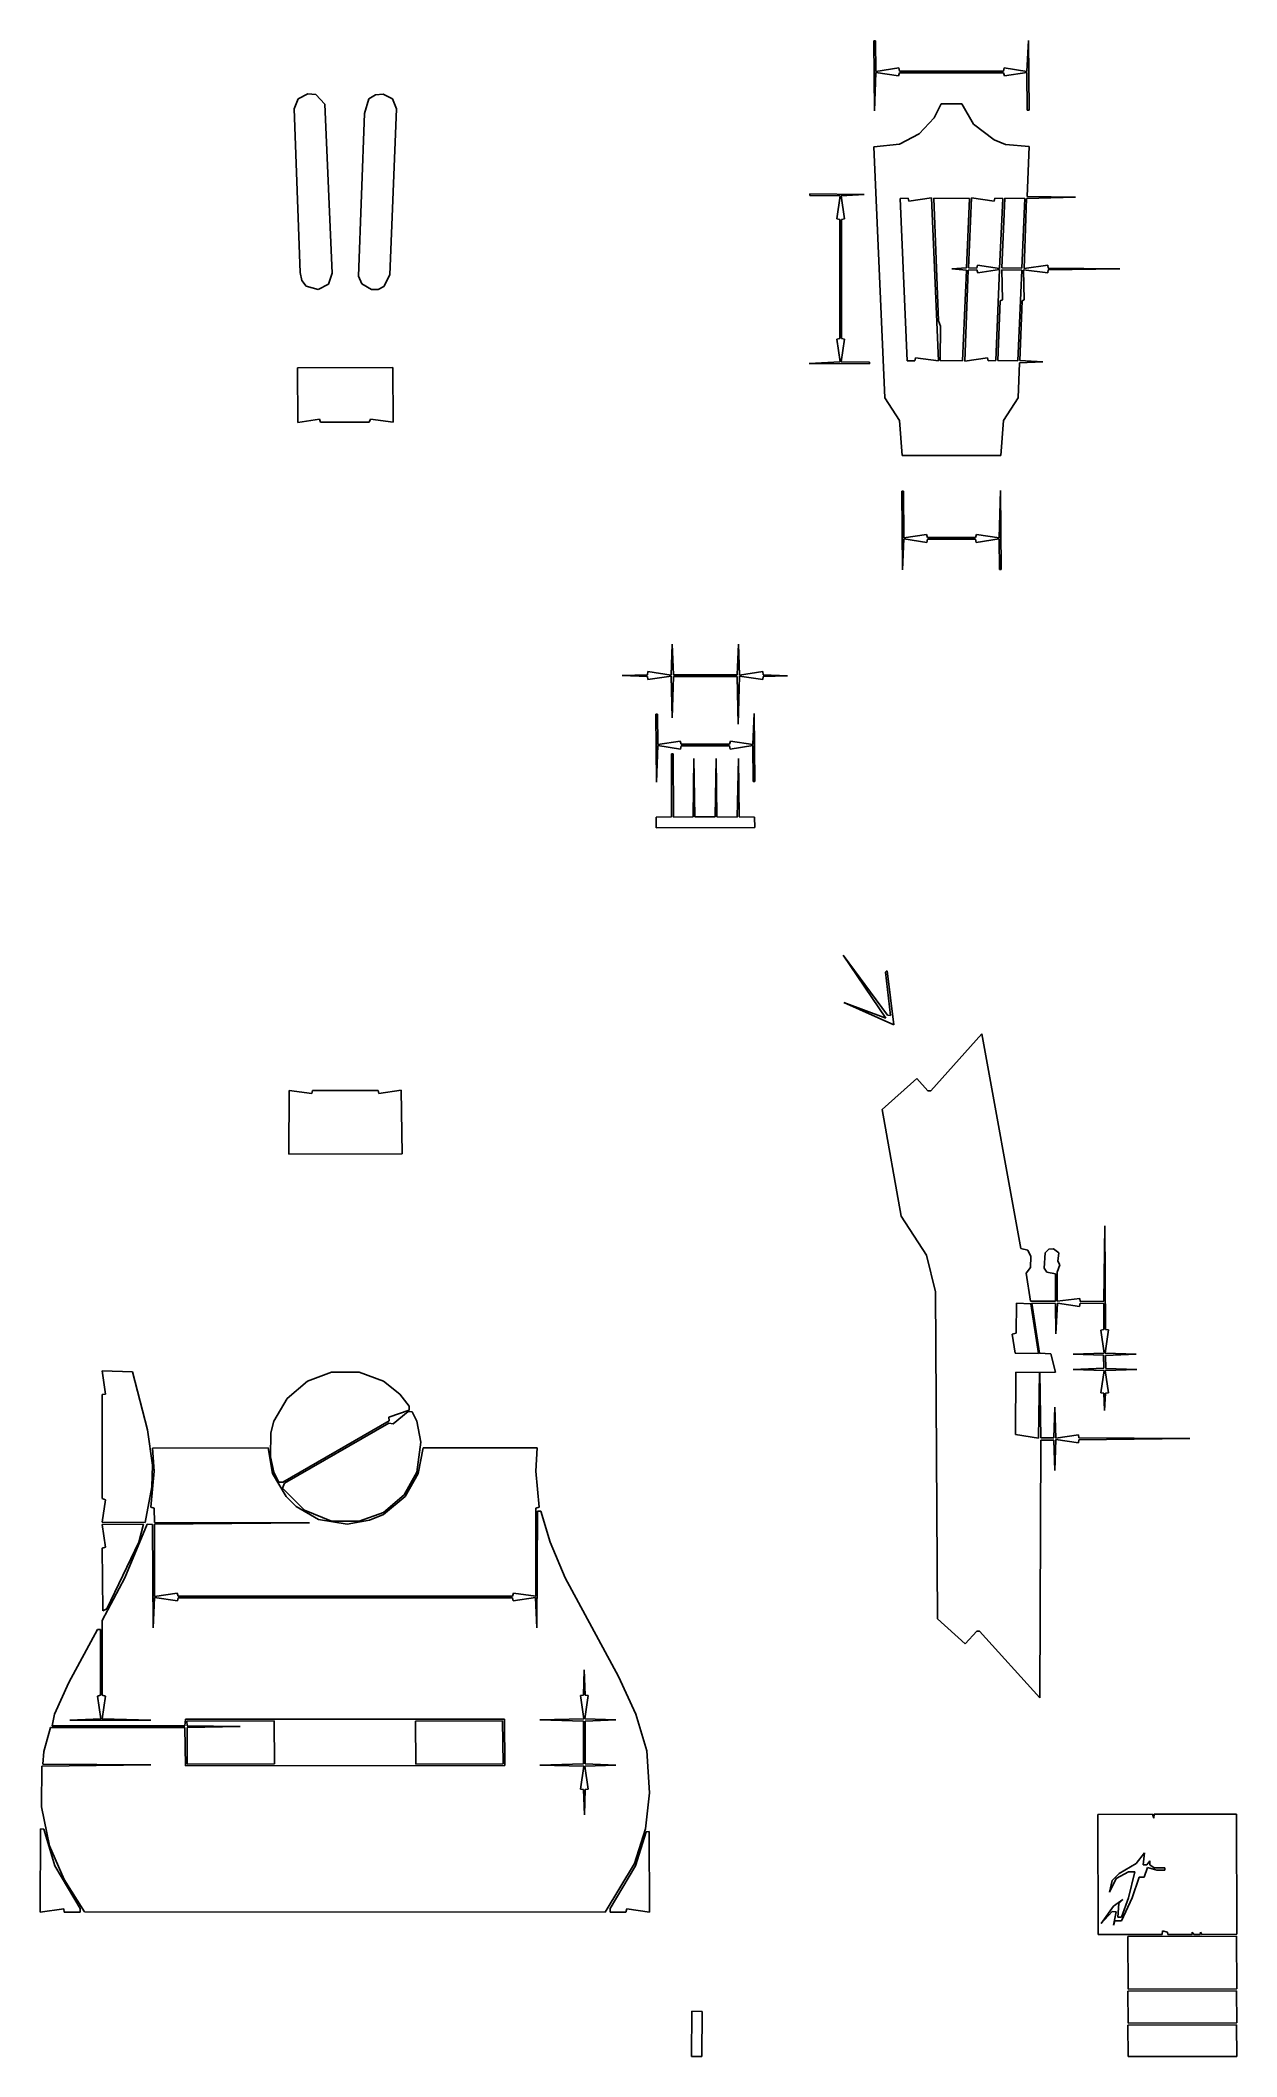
# Model space of a CAD drawing. Extents: x 50 to 199, y 9 to 260.
import ezdxf

# ---------------------------------------------------------------- set-up
doc = ezdxf.new("R2010")
doc.units = 0

msp = doc.modelspace()

# ---------------------------------------------------------------- linework, layer by layer
at = {"layer": 'JACK_ROUTE'}
for p, q in [((162.09, 251.8), (161.25, 250.06)), ((164.68, 251.8), (162.09, 251.8)), ((166.12, 249.26), (164.68, 251.8)), ((159.38, 248.07), (156.93, 246.8)), ((161.25, 250.06), (159.38, 248.07)), ((168.7, 247.31), (166.12, 249.26)), ((156.93, 246.8), (153.75, 246.46)), ((153.75, 246.46), (155.11, 215.31)), ((170.1, 246.76), (168.7, 247.31)), ((173.02, 246.51), (170.1, 246.76)), ((172.8, 240.28), (173.02, 246.51)), ((178.77, 240.2), (172.8, 240.28)), ((172.42, 231.35), (172.72, 240.03)), ((172.72, 240.03), (178.77, 240.2)), ((172.42, 227.46), (172.34, 231.18)), ((172.34, 231.18), (175.34, 230.8)), ((175.34, 231.77), (172.42, 231.35)), ((175.39, 231.39), (175.34, 231.77)), ((175.34, 230.8), (175.39, 231.18)), ((184.28, 231.31), (175.39, 231.39)), ((175.39, 231.18), (184.28, 231.31)), ((171.87, 219.92), (172.17, 227.33)), ((172.17, 227.33), (172.42, 227.46)), ((171.66, 215.31), (171.83, 219.63)), ((171.83, 219.63), (174.71, 219.75)), ((174.71, 219.75), (171.87, 219.92)), ((155.11, 215.31), (156.93, 212.47)), ((169.84, 212.47), (171.66, 215.31)), ((156.93, 212.47), (157.27, 208.15)), ((169.5, 208.15), (169.84, 212.47)), ((157.27, 208.15), (169.5, 208.15)), ((64.18, 84.92), (78.53, 84.96)), ((64.39, 82.08), (64.18, 84.92)), ((78.53, 84.96), (79.08, 81.79)), ((97.15, 81.79), (97.79, 84.96)), ((97.79, 84.96), (111.93, 84.96)), ((111.93, 84.96), (111.76, 82.08)), ((63.97, 77.6), (64.39, 82.08)), ((79.08, 81.79), (80.77, 78.91)), ((95.55, 78.91), (97.15, 81.79)), ((111.76, 82.08), (112.18, 77.6)), ((64.39, 77.47), (63.97, 77.6)), ((80.77, 78.91), (82, 77.68)), ((82, 77.68), (84.79, 76.07)), ((92.88, 76.71), (95.55, 78.91)), ((112.18, 77.6), (111.76, 77.47)), ((64.43, 75.69), (64.39, 77.47)), ((83.69, 75.65), (64.43, 75.69)), ((64.43, 75.48), (83.69, 75.65)), ((64.43, 66.51), (64.43, 75.48)), ((84.79, 76.07), (88.35, 75.48)), ((88.35, 75.48), (91.14, 75.99)), ((91.14, 75.99), (92.88, 76.71)), ((111.76, 77.47), (111.76, 66.55)), ((67.23, 66.93), (64.43, 66.51)), ((67.35, 66.55), (67.23, 66.93)), ((108.88, 66.55), (67.35, 66.55)), ((109.01, 66.93), (108.88, 66.55)), ((111.76, 66.55), (109.01, 66.93))]:
    msp.add_line(p, q, dxfattribs=at)
at = {"layer": 'PICKUP_ROUTE'}
for p, q in [((167.17, 136.36), (160.82, 129.29)), ((172, 109.73), (167.17, 136.36)), ((159.09, 130.81), (154.77, 126.96)), ((160.44, 129.29), (159.09, 130.81)), ((160.82, 129.29), (160.44, 129.29)), ((154.77, 126.96), (157.14, 113.71)), ((157.14, 113.71), (160.27, 108.88)), ((182.41, 112.52), (182.29, 103.17)), ((182.5, 99.65), (182.41, 112.52)), ((160.27, 108.88), (161.42, 104.35)), ((172.85, 109.52), (172, 109.73)), ((173.23, 108.71), (172.85, 109.52)), ((173.19, 107.36), (173.23, 108.71)), ((175.01, 109.18), (174.88, 107.27)), ((175.47, 109.64), (175.01, 109.18)), ((176.06, 109.69), (175.47, 109.64)), ((176.7, 109.18), (176.06, 109.69)), ((176.49, 106.76), (176.83, 107.7)), ((176.57, 108.12), (176.7, 109.18)), ((176.83, 107.7), (176.57, 108.12)), ((172.64, 106.64), (173.19, 107.36)), ((173.19, 103.17), (172.64, 106.64)), ((174.88, 107.27), (175.22, 106.76)), ((175.22, 106.76), (176.28, 106.55)), ((176.28, 106.55), (176.28, 103.17)), ((176.49, 103.17), (176.49, 106.76)), ((161.42, 104.35), (161.63, 63.75)), ((176.28, 103.17), (173.19, 103.17)), ((174.33, 96.73), (173.35, 102.91)), ((173.35, 102.91), (176.28, 102.87)), ((176.28, 102.87), (176.36, 99.1)), ((176.36, 99.1), (176.53, 102.91)), ((179.32, 103.5), (176.49, 103.17)), ((176.53, 102.91), (179.28, 102.53)), ((179.28, 102.53), (179.37, 102.91)), ((179.37, 103.12), (179.32, 103.5)), ((182.29, 103.17), (179.37, 103.12)), ((179.37, 102.91), (182.29, 102.87)), ((182.29, 102.87), (182.29, 99.65)), ((182.29, 99.65), (181.91, 99.57)), ((181.91, 99.57), (182.33, 96.73)), ((182.46, 96.73), (182.88, 99.61)), ((182.88, 99.61), (182.5, 99.65)), ((175.73, 96.65), (174.33, 96.73)), ((176.28, 94.36), (175.73, 96.65)), ((182.33, 96.73), (178.48, 96.6)), ((178.48, 96.6), (182.24, 96.48)), ((182.24, 96.48), (182.29, 94.87)), ((186.31, 96.6), (182.46, 96.73)), ((182.5, 96.44), (186.31, 96.6)), ((182.54, 94.83), (182.5, 96.44)), ((174.37, 94.32), (176.28, 94.36)), ((174.46, 86.23), (174.37, 94.32)), ((182.29, 94.87), (178.48, 94.7)), ((178.48, 94.7), (182.33, 94.57)), ((182.33, 94.57), (181.91, 91.78)), ((182.46, 94.57), (186.39, 94.7)), ((182.88, 91.78), (182.46, 94.57)), ((186.39, 94.7), (182.54, 94.83)), ((181.91, 91.78), (182.29, 91.74)), ((182.29, 91.74), (182.37, 89.62)), ((182.37, 89.62), (182.5, 91.74)), ((182.5, 91.74), (182.88, 91.78)), ((176.23, 90), (176.11, 86.23)), ((176.36, 86.15), (176.23, 90)), ((174.37, 53.93), (174.46, 85.94)), ((176.11, 86.23), (174.46, 86.23)), ((174.46, 85.94), (176.11, 85.94)), ((176.11, 85.94), (176.23, 82.17)), ((176.23, 82.17), (176.36, 86.02)), ((179.15, 86.57), (176.36, 86.15)), ((176.36, 86.02), (179.15, 85.6)), ((179.2, 86.19), (179.15, 86.57)), ((179.15, 85.6), (179.2, 85.98)), ((193, 86.11), (179.2, 86.19)), ((179.2, 85.98), (193, 86.11)), ((60.75, 68.83), (63.5, 75.48)), ((63.5, 75.48), (64.18, 75.44)), ((64.18, 75.44), (64.26, 62.61)), ((111.89, 62.61), (111.97, 77.09)), ((111.97, 77.09), (112.39, 77.09)), ((112.39, 77.09), (113.54, 73.24)), ((113.54, 73.24), (115.4, 68.83)), ((57.95, 63.54), (60.75, 68.83)), ((115.4, 68.83), (122.05, 56.6)), ((64.26, 62.61), (64.43, 66.38)), ((64.43, 66.38), (67.27, 65.96)), ((67.27, 65.96), (67.35, 66.34)), ((67.35, 66.34), (108.88, 66.34)), ((108.88, 66.34), (108.97, 65.96)), ((108.97, 65.96), (111.72, 66.38)), ((111.72, 66.38), (111.89, 62.61)), ((57.95, 54.27), (57.95, 63.54)), ((161.63, 63.75), (165.1, 60.66)), ((53.81, 55.84), (57.36, 62.44)), ((57.36, 62.44), (57.74, 62.4)), ((57.74, 62.4), (57.74, 54.27)), ((165.1, 60.66), (166.54, 62.23)), ((166.54, 62.23), (166.88, 62.23)), ((166.88, 62.23), (174.37, 53.93)), ((52.03, 51.9), (53.81, 55.84)), ((122.05, 56.6), (124.21, 51.9)), ((57.74, 54.27), (57.36, 54.14)), ((57.36, 54.14), (57.78, 51.35)), ((57.91, 51.35), (58.34, 54.14)), ((58.34, 54.14), (57.95, 54.27)), ((50.67, 47.29), (51.52, 50.25)), ((51.52, 50.25), (68.2, 50.25)), ((51.73, 50.46), (52.03, 51.9)), ((68.2, 50.46), (51.73, 50.46)), ((57.78, 51.35), (53.93, 51.18)), ((53.93, 51.18), (63.97, 51.18)), ((63.97, 51.18), (57.91, 51.35)), ((68.28, 51.31), (68.2, 50.46)), ((68.2, 50.25), (68.28, 45.51)), ((107.87, 51.31), (68.28, 51.31)), ((107.91, 45.55), (107.87, 51.31)), ((124.21, 51.9), (125.56, 47.37)), ((50.38, 40.39), (50.42, 45.47)), ((50.42, 45.47), (63.97, 45.64)), ((50.55, 45.72), (50.67, 47.29)), ((63.97, 45.64), (50.55, 45.72)), ((68.28, 45.51), (107.91, 45.55)), ((125.56, 47.37), (125.9, 42.16)), ((51.39, 35.56), (50.38, 40.39)), ((125.9, 42.16), (125.39, 37.68)), ((125.39, 37.68), (124.04, 33.36)), ((53.21, 31.37), (51.39, 35.56)), ((124.04, 33.36), (120.4, 27.35)), ((55.75, 27.39), (53.21, 31.37)), ((120.4, 27.35), (55.75, 27.39))]:
    msp.add_line(p, q, dxfattribs=at)
at = {"layer": 'SMALL_FEATURE'}
for p, q in [((153.75, 259.59), (153.84, 250.91)), ((153.97, 259.59), (153.75, 259.59)), ((154.01, 255.82), (153.97, 259.59)), ((172.93, 259.67), (172.76, 255.82)), ((173.02, 250.99), (172.93, 259.67)), ((153.84, 250.91), (154.01, 255.69)), ((156.85, 256.24), (154.01, 255.82)), ((154.01, 255.69), (156.8, 255.27)), ((156.8, 255.27), (156.93, 255.65)), ((156.93, 255.86), (156.85, 256.24)), ((169.84, 255.86), (156.93, 255.86)), ((156.93, 255.65), (169.84, 255.65)), ((169.93, 256.24), (169.84, 255.86)), ((169.84, 255.65), (169.97, 255.27)), ((172.76, 255.82), (169.93, 256.24)), ((169.97, 255.27), (172.76, 255.69)), ((172.76, 255.69), (172.8, 250.99)), ((82.25, 252.39), (83.48, 253.03)), ((83.48, 253.03), (84.46, 252.94)), ((84.46, 252.94), (85.56, 251.76)), ((91.06, 252.39), (91.86, 252.9)), ((91.86, 252.9), (92.84, 252.98)), ((92.84, 252.98), (93.98, 252.39)), ((81.75, 251.16), (82.25, 252.39)), ((82.51, 230.84), (81.75, 251.16)), ((85.56, 251.76), (86.49, 230.76)), ((89.75, 230.42), (90.51, 250.61)), ((90.51, 250.61), (91.06, 252.39)), ((94.49, 251.16), (93.64, 230.55)), ((93.98, 252.39), (94.49, 251.16)), ((172.8, 250.99), (173.02, 250.99)), ((145.8, 240.62), (145.8, 240.41)), ((152.53, 240.54), (145.8, 240.62)), ((145.8, 240.41), (149.56, 240.37)), ((149.56, 240.37), (149.14, 237.53)), ((149.69, 240.37), (152.53, 240.54)), ((150.11, 237.53), (149.69, 240.37)), ((157.01, 240.03), (157.99, 240.07)), ((157.9, 219.88), (157.01, 240.03)), ((157.99, 240.07), (158.07, 239.69)), ((158.07, 239.69), (160.91, 240.11)), ((160.91, 240.11), (161.76, 219.88)), ((161.21, 240.07), (165.61, 240.03)), ((161.76, 224.87), (161.21, 240.07)), ((165.61, 240.03), (165.27, 231.44)), ((165.48, 231.44), (165.86, 240.11)), ((165.86, 240.11), (168.7, 239.69)), ((168.7, 239.69), (168.78, 240.07)), ((168.78, 240.07), (169.76, 240.03)), ((169.76, 240.03), (169.33, 231.35)), ((169.63, 231.44), (170.01, 240.07)), ((170.01, 240.07), (172.51, 240.03)), ((172.51, 240.03), (172.13, 231.39)), ((149.14, 237.53), (149.52, 237.45)), ((149.52, 237.45), (149.52, 222.67)), ((149.73, 237.45), (150.11, 237.53)), ((149.73, 222.67), (149.73, 237.45)), ((82.72, 229.87), (82.51, 230.84)), ((86.49, 230.76), (86.02, 229.4)), ((90.17, 229.45), (89.75, 230.42)), ((93.64, 230.55), (92.92, 229.11)), ((165.27, 231.44), (163.41, 231.31)), ((163.41, 231.31), (165.23, 231.14)), ((165.23, 231.14), (164.76, 219.88)), ((165.06, 219.84), (165.44, 231.14)), ((165.44, 231.14), (166.54, 231.18)), ((166.54, 231.39), (165.48, 231.44)), ((166.62, 231.77), (166.54, 231.39)), ((166.54, 231.18), (166.67, 230.8)), ((169.33, 231.35), (166.62, 231.77)), ((166.67, 230.8), (169.33, 231.22)), ((169.33, 231.22), (168.91, 219.92)), ((172.13, 231.39), (169.63, 231.44)), ((169.63, 231.18), (172.13, 231.14)), ((169.71, 227.46), (169.63, 231.18)), ((172.13, 231.14), (171.62, 219.88)), ((83.27, 229.15), (82.72, 229.87)), ((84.75, 228.73), (83.27, 229.15)), ((86.02, 229.4), (84.75, 228.73)), ((91.36, 228.73), (90.17, 229.45)), ((92.2, 228.73), (91.36, 228.73)), ((92.92, 229.11), (92.2, 228.73)), ((169.12, 219.92), (169.42, 227.33)), ((169.42, 227.33), (169.71, 227.46)), ((162.01, 224.2), (161.76, 224.87)), ((161.97, 219.92), (162.01, 224.2)), ((149.52, 222.67), (149.14, 222.59)), ((149.14, 222.59), (149.56, 219.75)), ((149.69, 219.75), (150.11, 222.59)), ((150.11, 222.59), (149.73, 222.67)), ((158.92, 220.26), (158.83, 219.88)), ((161.76, 219.88), (158.92, 220.26)), ((167.85, 220.26), (165.06, 219.84)), ((167.94, 219.88), (167.85, 220.26)), ((82.17, 219.03), (94.02, 219.07)), ((82.21, 212.22), (82.17, 219.03)), ((94.02, 219.07), (94.06, 212.26)), ((149.56, 219.75), (145.71, 219.58)), ((145.71, 219.58), (153.2, 219.5)), ((153.2, 219.71), (149.69, 219.75)), ((153.2, 219.5), (153.2, 219.71)), ((158.83, 219.88), (157.9, 219.88)), ((164.76, 219.88), (161.97, 219.92)), ((168.91, 219.92), (167.94, 219.88)), ((171.62, 219.88), (169.12, 219.92)), ((84.92, 212.64), (82.21, 212.22)), ((85.05, 212.26), (84.92, 212.64)), ((91.1, 212.26), (85.05, 212.26)), ((91.23, 212.64), (91.1, 212.26)), ((94.06, 212.26), (91.23, 212.64)), ((157.23, 203.71), (157.31, 193.93)), ((157.44, 203.71), (157.23, 203.71)), ((157.48, 197.91), (157.44, 203.71)), ((169.46, 203.79), (169.29, 197.91)), ((169.54, 194.01), (169.46, 203.79)), ((157.31, 193.93), (157.48, 197.78)), ((160.27, 198.33), (157.48, 197.91)), ((157.48, 197.78), (160.32, 197.36)), ((160.4, 197.95), (160.27, 198.33)), ((160.32, 197.36), (160.4, 197.74)), ((166.37, 197.95), (160.4, 197.95)), ((160.4, 197.74), (166.37, 197.74)), ((166.5, 198.33), (166.37, 197.95)), ((166.37, 197.74), (166.45, 197.36)), ((166.45, 197.36), (169.29, 197.78)), ((169.29, 197.91), (166.5, 198.33)), ((169.29, 197.78), (169.33, 194.01)), ((169.33, 194.01), (169.54, 194.01)), ((128.69, 184.74), (128.57, 180.89)), ((128.86, 180.93), (128.69, 184.74)), ((136.95, 184.74), (136.78, 180.93)), ((137.08, 180.89), (136.95, 184.74)), ((125.65, 180.93), (122.51, 180.85)), ((122.51, 180.85), (125.65, 180.72)), ((125.69, 181.31), (125.65, 180.93)), ((125.65, 180.72), (125.69, 180.34)), ((128.57, 180.89), (125.69, 181.31)), ((125.69, 180.34), (128.57, 180.76)), ((128.57, 180.76), (128.69, 175.56)), ((128.69, 175.56), (128.86, 180.72)), ((136.78, 180.93), (128.86, 180.93)), ((128.86, 180.72), (136.78, 180.72)), ((136.78, 180.72), (136.91, 174.79)), ((136.91, 174.79), (137.08, 180.76)), ((139.95, 181.31), (137.08, 180.89)), ((137.08, 180.76), (139.95, 180.34)), ((140, 180.93), (139.95, 181.31)), ((139.95, 180.34), (140, 180.72)), ((143.04, 180.81), (140, 180.93)), ((140, 180.72), (143.04, 180.81)), ((126.66, 176.02), (126.75, 167.6)), ((126.87, 176.02), (126.66, 176.02)), ((126.92, 172.25), (126.87, 176.02)), ((138.9, 176.11), (138.73, 172.25)), ((138.98, 167.68), (138.9, 176.11)), ((126.75, 167.6), (126.92, 172.13)), ((129.71, 172.68), (126.92, 172.25)), ((126.92, 172.13), (129.75, 171.7)), ((128.61, 171.11), (128.61, 163.28)), ((128.82, 171.11), (128.61, 171.11)), ((128.86, 163.24), (128.82, 171.11)), ((129.84, 172.3), (129.71, 172.68)), ((129.75, 171.7), (129.84, 172.09)), ((135.81, 172.3), (129.84, 172.3)), ((129.84, 172.09), (135.81, 172.09)), ((131.4, 170.52), (131.32, 163.28)), ((131.53, 163.28), (131.4, 170.52)), ((134.15, 170.52), (134.03, 163.28)), ((134.24, 163.28), (134.15, 170.52)), ((135.93, 172.68), (135.81, 172.3)), ((135.81, 172.09), (135.89, 171.7)), ((135.89, 171.7), (138.73, 172.13)), ((138.73, 172.25), (135.93, 172.68)), ((136.95, 170.52), (136.78, 163.24)), ((137.03, 163.28), (136.95, 170.52)), ((138.73, 172.13), (138.77, 167.68)), ((138.77, 167.68), (138.98, 167.68)), ((128.61, 163.28), (126.7, 163.24)), ((126.7, 163.24), (126.7, 161.93)), ((131.32, 163.28), (128.86, 163.24)), ((134.03, 163.28), (131.53, 163.28)), ((136.78, 163.24), (134.24, 163.28)), ((138.94, 163.24), (137.03, 163.28)), ((138.98, 161.97), (138.94, 163.24)), ((126.7, 161.93), (138.98, 161.97)), ((149.94, 146.13), (155.24, 138.3)), ((155.45, 138.68), (149.94, 146.13)), ((155.41, 144.19), (155.19, 144.02)), ((155.19, 144.02), (155.83, 138.64)), ((156.21, 137.46), (155.41, 144.19)), ((155.24, 138.3), (150.03, 140.25)), ((150.03, 140.25), (156.21, 137.46)), ((155.83, 138.64), (155.45, 138.68)), ((81.11, 121.41), (81.15, 129.33)), ((81.15, 129.33), (83.95, 128.95)), ((83.95, 128.95), (84.03, 129.33)), ((84.03, 129.33), (92.2, 129.33)), ((92.2, 129.33), (92.29, 128.95)), ((92.29, 128.95), (95.04, 129.37)), ((95.04, 129.37), (95.17, 121.45)), ((95.17, 121.45), (81.11, 121.41)), ((171.41, 99.19), (171.45, 102.91)), ((171.45, 102.91), (173.23, 102.83)), ((173.23, 102.83), (174.2, 96.69)), ((170.94, 99.06), (171.41, 99.19)), ((171.28, 96.73), (170.94, 99.06)), ((174.2, 96.69), (171.28, 96.73)), ((57.95, 94.53), (61.68, 94.4)), ((58.34, 91.61), (57.95, 94.53)), ((61.68, 94.4), (63.54, 87.21)), ((80.9, 91.1), (83.44, 93.26)), ((83.44, 93.26), (86.4, 94.36)), ((86.4, 94.36), (89.83, 94.36)), ((89.83, 94.36), (92.88, 93.26)), ((92.88, 93.26), (94.87, 91.65)), ((171.32, 86.61), (171.37, 94.36)), ((171.37, 94.36), (174.33, 94.32)), ((174.33, 94.32), (174.2, 86.15)), ((57.95, 91.57), (58.34, 91.61)), ((57.95, 78.66), (57.95, 91.57)), ((79.25, 88.26), (80.9, 91.1)), ((94.87, 91.65), (96.05, 90.13)), ((96.05, 90.13), (96.05, 89.66)), ((78.87, 86.83), (79.25, 88.26)), ((93.56, 88.31), (80.35, 80.69)), ((80.56, 80.6), (93.51, 88.05)), ((96.05, 89.66), (93.51, 88.77)), ((93.51, 88.77), (93.56, 88.31)), ((93.51, 88.05), (94.06, 87.93)), ((94.06, 87.93), (95.93, 89.49)), ((95.93, 89.49), (96.44, 89.45)), ((96.44, 89.45), (96.99, 88.26)), ((96.99, 88.26), (97.49, 85.68)), ((63.54, 87.21), (64.18, 82.8)), ((78.82, 83.86), (78.87, 86.83)), ((97.49, 85.68), (96.99, 81.96)), ((174.2, 86.15), (171.32, 86.61)), ((64.18, 82.8), (64.09, 80.14)), ((79.25, 81.96), (78.82, 83.86)), ((64.09, 80.14), (63.25, 75.69)), ((79.88, 80.69), (79.25, 81.96)), ((80.35, 80.69), (79.88, 80.69)), ((80.31, 79.97), (80.56, 80.6)), ((96.99, 81.96), (95.42, 79.12)), ((57.91, 75.73), (58.34, 78.53)), ((58.34, 78.53), (57.95, 78.66)), ((83.06, 77.22), (80.31, 79.97)), ((95.42, 79.12), (92.88, 76.96)), ((63.25, 75.69), (57.91, 75.73)), ((57.91, 75.44), (63.08, 75.48)), ((58.34, 72.64), (57.91, 75.44)), ((63.08, 75.48), (62.48, 73.28)), ((86.4, 75.86), (83.06, 77.22)), ((89.83, 75.86), (86.4, 75.86)), ((92.88, 76.96), (89.83, 75.86)), ((57.95, 72.52), (58.34, 72.64)), ((62.48, 73.28), (58.5, 64.98)), ((58, 64.73), (57.95, 72.52)), ((58.5, 64.98), (58, 64.73)), ((117.77, 57.4), (117.69, 54.27)), ((117.9, 54.27), (117.77, 57.4)), ((117.69, 54.27), (117.31, 54.23)), ((117.31, 54.23), (117.73, 51.35)), ((117.86, 51.35), (118.28, 54.23)), ((118.28, 54.23), (117.9, 54.27)), ((68.45, 51.05), (79.29, 51.1)), ((68.5, 50.46), (68.45, 51.05)), ((75.06, 50.38), (68.5, 50.46)), ((68.5, 50.25), (75.06, 50.38)), ((68.5, 45.72), (68.5, 50.25)), ((79.29, 51.1), (79.33, 45.76)), ((96.82, 51.05), (107.65, 51.1)), ((96.86, 45.72), (96.82, 51.05)), ((107.65, 51.1), (107.7, 45.76)), ((117.73, 51.35), (112.27, 51.22)), ((112.27, 51.22), (117.69, 51.05)), ((117.69, 51.05), (117.69, 45.76)), ((121.71, 51.22), (117.86, 51.35)), ((117.9, 51.05), (121.71, 51.22)), ((117.9, 45.76), (117.9, 51.05)), ((79.33, 45.76), (68.5, 45.72)), ((107.7, 45.76), (96.86, 45.72)), ((117.69, 45.76), (112.27, 45.59)), ((112.27, 45.59), (117.73, 45.47)), ((117.73, 45.47), (117.31, 42.59)), ((117.86, 45.47), (121.71, 45.59)), ((118.28, 42.59), (117.86, 45.47)), ((121.71, 45.59), (117.9, 45.76)), ((117.31, 42.59), (117.69, 42.54)), ((117.9, 42.54), (118.28, 42.59)), ((117.69, 42.54), (117.81, 39.41)), ((117.81, 39.41), (117.9, 42.54)), ((50.25, 27.35), (50.29, 37.68)), ((50.29, 37.68), (50.67, 37.63)), ((50.67, 37.63), (52.07, 33.1)), ((181.57, 39.45), (188.34, 39.5)), ((181.61, 24.55), (181.57, 39.45)), ((188.34, 39.5), (188.51, 38.99)), ((188.51, 38.99), (188.55, 39.5)), ((188.55, 39.5), (198.76, 39.5)), ((198.76, 39.5), (198.8, 24.6)), ((124.16, 33.1), (125.48, 37.3)), ((125.48, 37.3), (125.86, 37.34)), ((125.86, 37.34), (125.9, 27.35)), ((52.07, 33.1), (55.2, 27.81)), ((120.99, 27.81), (124.16, 33.1)), ((186.31, 33.36), (184.19, 32.13)), ((187.37, 34.71), (186.31, 33.36)), ((187.2, 33.19), (187.37, 34.71)), ((187.66, 33.19), (187.2, 33.19)), ((187.32, 31.67), (187.71, 32.89)), ((188, 33.7), (187.66, 33.19)), ((187.71, 32.89), (188.89, 32.55)), ((188, 33.23), (188, 33.7)), ((188.55, 32.85), (188, 33.23)), ((189.87, 32.85), (188.55, 32.85)), ((188.89, 32.55), (189.87, 32.55)), ((189.87, 32.55), (189.87, 32.85)), ((183.01, 29.8), (183.85, 31.5)), ((183.35, 31.28), (183.01, 29.8)), ((184.19, 32.13), (183.35, 31.28)), ((183.85, 31.5), (185.38, 32.34)), ((185.38, 32.34), (186.14, 32.34)), ((186.14, 32.34), (185.38, 29.13)), ((185.84, 29.13), (186.69, 31.67)), ((186.69, 31.67), (187.32, 31.67)), ((53.17, 27.73), (50.25, 27.35)), ((53.21, 27.35), (53.17, 27.73)), ((55.2, 27.81), (55.2, 27.35)), ((120.99, 27.35), (120.99, 27.81)), ((123.06, 27.73), (122.94, 27.35)), ((125.9, 27.35), (123.06, 27.73)), ((183.51, 28.07), (181.99, 25.91)), ((184.66, 28.91), (183.51, 28.07)), ((184.02, 26.71), (184.15, 28.41)), ((184.15, 28.41), (184.66, 28.91)), ((185.38, 29.13), (184.49, 26.71)), ((184.49, 26.25), (185.84, 29.13)), ((55.2, 27.35), (53.21, 27.35)), ((122.94, 27.35), (120.99, 27.35)), ((181.99, 25.91), (183.35, 27.43)), ((183.35, 27.43), (183.85, 27.39)), ((183.85, 27.39), (183.51, 25.74)), ((183.51, 25.74), (183.68, 26.25)), ((183.68, 26.25), (184.49, 26.25)), ((184.49, 26.71), (184.02, 26.71)), ((189.53, 24.55), (181.61, 24.55)), ((185.29, 24.3), (198.76, 24.34)), ((185.34, 17.78), (185.29, 24.3)), ((189.57, 25.02), (189.53, 24.55)), ((190.2, 24.85), (189.57, 25.02)), ((190.25, 24.55), (190.2, 24.85)), ((193.25, 24.55), (190.25, 24.55)), ((193.29, 24.85), (193.25, 24.55)), ((193.46, 24.55), (193.29, 24.85)), ((194.27, 24.55), (193.46, 24.55)), ((194.31, 24.85), (194.27, 24.55)), ((194.48, 24.55), (194.31, 24.85)), ((198.8, 24.6), (194.48, 24.55)), ((198.76, 24.34), (198.8, 17.82)), ((185.29, 17.53), (198.76, 17.57)), ((185.34, 13.55), (185.29, 17.53)), ((198.8, 17.82), (185.34, 17.78)), ((198.76, 17.57), (198.8, 13.59)), ((131.11, 9.44), (131.15, 15.03)), ((131.15, 15.03), (132.42, 14.99)), ((132.42, 14.99), (132.38, 9.4)), ((185.29, 13.29), (198.76, 13.34)), ((185.34, 9.4), (185.29, 13.29)), ((198.8, 13.59), (185.34, 13.55)), ((198.76, 13.34), (198.8, 9.44)), ((132.38, 9.4), (131.11, 9.44)), ((198.8, 9.44), (185.34, 9.4))]:
    msp.add_line(p, q, dxfattribs=at)

doc.saveas('drawing.dxf')
